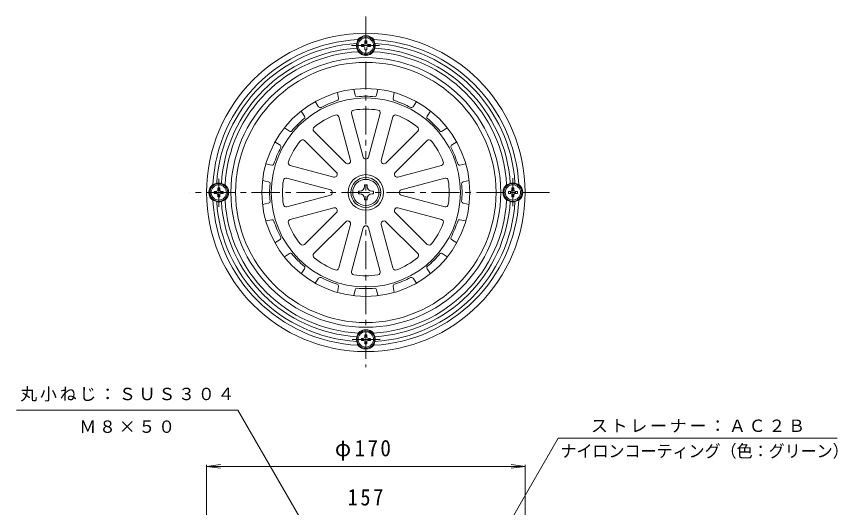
# Model space of a CAD drawing. Units: millimetres, scale not verified. Extents: x -252 to 214, y -345 to 377.
# Drawn here: x -228.8 to 209.6, y 114.8 to 377.2 of the extents above; entities that cross this region are included whole.
import ezdxf
from ezdxf.enums import TextEntityAlignment as Align

# ---------------------------------------------------------------- set-up
doc = ezdxf.new("R2010")
doc.units = ezdxf.units.MM
doc.header["$LTSCALE"] = 3
doc.linetypes.add('CHAIN1', pattern=[8, 5, -1, 1, -1])
for name, color, linetype, lineweight in [('0-0_通り芯', 3, 'Continuous', 9), ('0-1_躯体', 4, 'Continuous', 9), ('0-2_仕上', 6, 'Continuous', 9), ('0-3_建具', 4, 'Continuous', 9), ('0-4_その他', 7, 'Continuous', 9), ('0-E', 7, 'Continuous', 9)]:
    doc.layers.add(name, color=color, linetype=linetype, lineweight=lineweight)
doc.styles.add('ＭＳ ゴシック', font='')
doc.styles.get('ＭＳ ゴシック').set_extended_font_data('MS Gothic')

msp = doc.modelspace()

# ---------------------------------------------------------------- linework, layer by layer
at = {"layer": '0-0_通り芯', "linetype": 'CHAIN1'}
for p, q in [((-42.239, 377.179), (-42.239, 189.822)), ((-34.907, 361.648), (-50.116, 361.648)), ((-120.739, 290.48), (-120.739, 275.271)), ((36.261, 275.817), (36.261, 291.026)), ((55.801, 283.148), (-136.27, 283.148)), ((-49.571, 204.648), (-34.362, 204.648))]:
    msp.add_line(p, q, dxfattribs=at)
at = {"layer": '0-0_通り芯'}
for p, q in [((-47.116, 362.749), (-46.445, 364.79)), ((-37.362, 362.749), (-38.033, 364.79)), ((-47.039, 360.249), (-46.274, 358.29)), ((-37.439, 360.249), (-38.204, 358.29)), ((-121.84, 288.026), (-123.881, 287.354)), ((-117.381, 287.184), (-119.34, 287.949)), ((34.862, 287.949), (32.903, 287.184)), ((39.403, 287.355), (37.362, 288.026)), ((-121.84, 278.271), (-123.881, 278.942)), ((-117.381, 279.113), (-119.34, 278.348)), ((32.903, 279.113), (34.862, 278.348)), ((37.362, 278.271), (39.403, 278.942)), ((-47.039, 206.047), (-46.275, 208.006)), ((-37.439, 206.047), (-38.203, 208.006)), ((-47.116, 203.548), (-46.445, 201.506)), ((-37.362, 203.548), (-38.033, 201.506))]:
    msp.add_line(p, q, dxfattribs=at)
for centre, radius in [((-42.239, 283.148), 85), ((-42.239, 361.648), 4.75), ((-42.239, 283.148), 72), ((-120.739, 283.148), 4.75), ((36.261, 283.148), 4.75), ((-42.239, 204.648), 4.75)]:
    msp.add_circle(centre, radius, dxfattribs=at)
for centre, radius, start, end in [((-42.239, 283.148), 81.75, 92.94926, 177.05066), ((-42.239, 361.648), 5.25, 36.75459, 143.24403), ((-42.239, 283.148), 81.75, 2.94948, 87.05057), ((-42.239, 283.148), 79.75, 93.50623, 176.49379), ((-42.239, 283.148), 77.25, 93.56252, 176.43709), ((-42.239, 361.648), 5, 167.27995, 196.2538), ((-42.239, 361.648), 5, 343.7462, 12.72), ((-42.239, 283.148), 77.25, 3.56291, 86.43748), ((-42.239, 283.148), 79.75, 3.50621, 86.49376), ((-42.239, 283.148), 75.25, 93.07387, 176.92564), ((-42.239, 361.648), 5.25, 219.76964, 320.22908), ((-42.239, 283.148), 75.25, 3.07425, 86.92601), ((-120.739, 283.148), 5.25, 126.76007, 233.23972), ((-120.739, 283.148), 5, 73.75076, 102.71992), ((-120.739, 283.148), 5.25, 309.76442, 50.23511), ((36.261, 283.148), 5.25, 129.76761, 230.23245), ((36.261, 283.148), 5, 77.28024, 106.24948), ((36.261, 283.148), 5.25, 306.75742, 53.24312), ((-42.239, 283.148), 81.75, 182.94896, 267.05101), ((-120.739, 283.148), 5, 257.28024, 286.24869), ((-42.239, 283.148), 79.75, 183.50624, 266.49376), ((-42.239, 283.148), 77.25, 183.56232, 266.4373), ((-42.239, 283.148), 75.25, 183.07397, 266.92581), ((-42.239, 283.148), 75.25, 273.07436, 356.92616), ((-42.239, 283.148), 81.75, 272.94916, 357.05092), ((-42.239, 283.148), 77.25, 273.5627, 356.43768), ((-42.239, 283.148), 79.75, 273.50624, 356.49376), ((36.261, 283.148), 5, 253.75131, 282.71976), ((-42.239, 204.648), 5.25, 39.76198, 140.23708), ((-42.239, 204.648), 5, 347.28049, 16.24425), ((-42.239, 204.648), 5, 164.36418, 192.71951), ((-42.239, 204.648), 5.25, 216.76247, 323.23781)]:
    msp.add_arc(centre, radius, start, end, dxfattribs=at)
at = {"layer": '0-1_躯体'}
for p, q in [((-42.739, 364.048), (-41.739, 364.048)), ((-42.739, 363.148), (-42.739, 364.048)), ((-41.739, 363.148), (-41.739, 364.048)), ((-44.639, 362.148), (-44.639, 361.148)), ((-43.739, 362.148), (-44.639, 362.148)), ((-43.739, 361.148), (-44.639, 361.148)), ((-42.739, 360.148), (-42.739, 359.248)), ((-41.739, 360.148), (-41.739, 359.248)), ((-40.739, 362.148), (-39.839, 362.148)), ((-40.739, 361.148), (-39.839, 361.148)), ((-39.839, 362.148), (-39.839, 361.148)), ((-42.739, 359.248), (-41.739, 359.248)), ((-121.239, 285.548), (-120.239, 285.548)), ((-121.239, 284.648), (-121.239, 285.548)), ((-120.239, 284.648), (-120.239, 285.548)), ((35.761, 285.548), (36.761, 285.548)), ((35.761, 284.648), (35.761, 285.548)), ((36.761, 284.648), (36.761, 285.548)), ((-123.139, 283.648), (-123.139, 282.648)), ((-122.239, 283.648), (-123.139, 283.648)), ((-122.239, 282.648), (-123.139, 282.648)), ((-121.239, 281.648), (-121.239, 280.748)), ((-121.239, 280.748), (-120.239, 280.748)), ((-120.239, 281.648), (-120.239, 280.748)), ((-119.239, 283.648), (-118.339, 283.648)), ((-119.239, 282.648), (-118.339, 282.648)), ((-118.339, 283.648), (-118.339, 282.648)), ((33.861, 283.648), (33.861, 282.648)), ((34.761, 283.648), (33.861, 283.648)), ((34.761, 282.648), (33.861, 282.648)), ((35.761, 281.648), (35.761, 280.748)), ((35.761, 280.748), (36.761, 280.748)), ((36.761, 281.648), (36.761, 280.748)), ((37.761, 283.648), (38.661, 283.648)), ((37.761, 282.648), (38.661, 282.648)), ((38.661, 283.648), (38.661, 282.648)), ((-42.739, 207.048), (-41.739, 207.048)), ((-42.739, 206.148), (-42.739, 207.048)), ((-41.739, 206.148), (-41.739, 207.048)), ((-44.639, 205.148), (-44.639, 204.148)), ((-43.739, 205.148), (-44.639, 205.148)), ((-43.739, 204.148), (-44.639, 204.148)), ((-42.739, 203.148), (-42.739, 202.248)), ((-42.739, 202.248), (-41.739, 202.248)), ((-41.739, 203.148), (-41.739, 202.248)), ((-40.739, 205.148), (-39.839, 205.148)), ((-40.739, 204.148), (-39.839, 204.148)), ((-39.839, 205.148), (-39.839, 204.148))]:
    msp.add_line(p, q, dxfattribs=at)
for centre in [(-42.239, 361.648), (-120.739, 283.148), (36.261, 283.148), (-42.239, 204.648)]:
    msp.add_circle(centre, 4.1, dxfattribs=at)
for centre, start, end in [((-43.739, 363.148), 270, 0), ((-43.739, 360.148), 0, 90), ((-40.739, 363.148), 180, 270), ((-40.739, 360.148), 90, 180), ((-122.239, 284.648), 270, 0), ((-122.239, 281.648), 0, 90), ((-119.239, 284.648), 180, 270), ((-119.239, 281.648), 90, 180), ((34.761, 284.648), 270, 0), ((34.761, 281.648), 0, 90), ((37.761, 284.648), 180, 270), ((37.761, 281.648), 90, 180), ((-43.739, 206.148), 270, 0), ((-40.739, 206.148), 180, 270), ((-43.739, 203.148), 0, 90), ((-40.739, 203.148), 90, 180)]:
    msp.add_arc(centre, 1, start, end, dxfattribs=at)
at = {"layer": '0-2_仕上'}
for p, q in [((-47.983, 335.093), (-48.617, 338.281)), ((-36.495, 335.093), (-35.861, 338.281)), ((-56.81, 333.338), (-57.444, 336.525)), ((-27.668, 333.338), (-27.034, 336.525)), ((-67.425, 328.941), (-69.23, 331.643)), ((-17.054, 328.941), (-15.248, 331.643)), ((-74.908, 323.941), (-76.713, 326.643)), ((-49.912, 325.307), (-43.688, 302.079)), ((-34.566, 325.307), (-40.79, 302.079)), ((-9.57, 323.941), (-7.765, 326.643)), ((-56.673, 323.496), (-50.449, 300.267)), ((-27.805, 323.496), (-34.029, 300.267)), ((-83.031, 315.817), (-85.734, 317.623)), ((-69.963, 315.823), (-52.959, 298.818)), ((-14.515, 315.823), (-31.519, 298.818)), ((-1.447, 315.817), (1.256, 317.623)), ((-88.032, 308.334), (-90.734, 310.139)), ((-74.913, 310.873), (-57.909, 293.868)), ((-9.565, 310.873), (-26.569, 293.868)), ((3.554, 308.334), (6.256, 310.139)), ((-92.428, 297.72), (-95.615, 298.354)), ((7.95, 297.72), (11.137, 298.354)), ((-82.586, 297.583), (-59.358, 291.359)), ((-1.892, 297.583), (-25.12, 291.359)), ((-94.184, 288.893), (-97.371, 289.527)), ((-84.398, 290.821), (-61.169, 284.597)), ((-0.08, 290.821), (-23.309, 284.597)), ((9.706, 288.893), (12.893, 289.527)), ((-84.398, 275.476), (-61.169, 281.7)), ((-0.08, 275.476), (-23.309, 281.7)), ((-94.184, 277.404), (-97.371, 276.77)), ((9.706, 277.404), (12.893, 276.77)), ((-82.586, 268.714), (-59.358, 274.938)), ((-74.913, 255.424), (-57.909, 272.429)), ((-9.565, 255.424), (-26.569, 272.429)), ((-1.892, 268.714), (-25.12, 274.938)), ((-92.428, 268.577), (-95.615, 267.943)), ((-69.963, 250.474), (-52.959, 267.479)), ((-14.515, 250.474), (-31.519, 267.479)), ((7.95, 268.577), (11.137, 267.943)), ((-56.673, 242.801), (-50.449, 266.03)), ((-49.912, 240.99), (-43.688, 264.218)), ((-34.566, 240.99), (-40.79, 264.218)), ((-27.805, 242.801), (-34.029, 266.03)), ((-88.032, 257.963), (-90.734, 256.157)), ((3.554, 257.963), (6.256, 256.157)), ((-83.031, 250.48), (-85.734, 248.674)), ((-1.447, 250.48), (1.255, 248.674)), ((-74.908, 242.356), (-76.713, 239.654)), ((-9.57, 242.356), (-7.765, 239.654)), ((-67.425, 237.356), (-69.23, 234.654)), ((-17.054, 237.356), (-15.248, 234.654)), ((-56.81, 232.959), (-57.444, 229.772)), ((-27.668, 232.959), (-27.034, 229.772)), ((-47.983, 231.204), (-48.617, 228.016)), ((-36.495, 231.204), (-35.861, 228.016))]:
    msp.add_line(p, q, dxfattribs=at)
for radius in [69.5, 55.5, 50.5, 9.5, 8]:
    msp.add_circle((-42.239, 283.148), radius, dxfattribs=at)
for centre, radius, start, end in [((-57.791, 333.142), 1, 287.27962, 11.24963), ((-47.003, 335.288), 1, 191.25037, 275.22038), ((-42.239, 283.148), 51.357, 84.77994, 95.22006), ((-37.475, 335.288), 1, 264.77962, 348.74963), ((-26.687, 333.142), 1, 168.75037, 252.72038), ((-66.593, 329.497), 1, 213.75037, 297.72038), ((-42.239, 283.148), 51.357, 107.27994, 117.72006), ((-42.239, 283.148), 51.357, 62.27994, 72.72006), ((-17.885, 329.497), 1, 242.27962, 326.24963), ((-42.239, 283.148), 44.5, 111.67738, 128.32262), ((-58.122, 323.107), 1.5, 14.99969, 111.67717), ((-48.463, 325.696), 1.5, 98.32283, 195.00031), ((-42.239, 283.148), 44.5, 81.67738, 98.32262), ((-36.015, 325.696), 1.5, 344.99969, 81.67717), ((-26.356, 323.107), 1.5, 68.32283, 165.00031), ((-42.239, 283.148), 44.5, 51.67738, 68.32262), ((-42.239, 283.148), 51.357, 129.77994, 140.22006), ((-75.739, 323.385), 1, 309.77962, 33.74963), ((-8.739, 323.385), 1, 146.25037, 230.22038), ((-42.239, 283.148), 51.357, 39.77994, 50.22006), ((-82.476, 316.649), 1, 236.25037, 320.22038), ((-68.903, 316.883), 1.5, 128.32283, 225.00031), ((-15.575, 316.883), 1.5, 314.99969, 51.67717), ((-2.002, 316.649), 1, 219.77962, 303.74963), ((-75.974, 309.812), 1.5, 44.99969, 141.67717), ((-8.504, 309.812), 1.5, 38.32283, 135.00031), ((-42.239, 283.148), 51.357, 152.27994, 162.72006), ((-88.587, 307.502), 1, 332.27962, 56.24963), ((-42.239, 283.148), 44.5, 141.67738, 158.32262), ((-42.239, 283.148), 44.5, 21.67738, 38.32262), ((4.109, 307.502), 1, 123.75037, 207.72038), ((-42.239, 283.148), 51.357, 17.27994, 27.72006), ((-92.233, 298.701), 1, 258.75037, 342.72038), ((-82.198, 299.032), 1.5, 158.32283, 255.00031), ((-51.898, 299.879), 1.5, 225.00031, 14.99969), ((-42.239, 302.467), 1.5, 195.00031, 344.99969), ((-32.58, 299.879), 1.5, 165.00031, 314.99969), ((-2.28, 299.032), 1.5, 284.99969, 21.67717), ((7.755, 298.701), 1, 197.27962, 281.24963), ((-58.969, 292.808), 1.5, 255.00031, 44.99969), ((-25.509, 292.808), 1.5, 135.00031, 284.99969), ((-42.239, 283.148), 44.5, 171.67738, 188.32262), ((-84.786, 289.372), 1.5, 74.99969, 171.67717), ((0.308, 289.372), 1.5, 8.32283, 105.00031), ((-42.239, 283.148), 44.5, 351.67738, 8.32262), ((-94.379, 287.912), 1, 354.77962, 78.74963), ((-42.239, 283.148), 51.357, 174.77994, 185.22006), ((9.901, 287.912), 1, 101.25037, 185.22038), ((-42.239, 283.148), 51.357, 354.77994, 5.22006), ((-61.558, 283.148), 1.5, 285.00031, 74.99969), ((-22.921, 283.148), 1.5, 105.00031, 254.99969), ((-94.379, 278.385), 1, 281.25037, 5.22038), ((-84.786, 276.924), 1.5, 188.32283, 285.00031), ((0.308, 276.924), 1.5, 254.99969, 351.67717), ((9.901, 278.385), 1, 174.77962, 258.74963), ((-58.969, 273.489), 1.5, 315.00031, 104.99969), ((-25.509, 273.489), 1.5, 75.00031, 224.99969), ((-92.233, 267.596), 1, 17.27962, 101.24963), ((-42.239, 283.148), 51.357, 197.27994, 207.72006), ((-82.198, 267.265), 1.5, 104.99969, 201.67717), ((-51.898, 266.418), 1.5, 345.00031, 134.99969), ((-32.58, 266.418), 1.5, 45.00031, 194.99969), ((-2.28, 267.265), 1.5, 338.32283, 75.00031), ((-42.239, 283.148), 51.357, 332.27994, 342.72006), ((7.755, 267.596), 1, 78.75037, 162.72038), ((-42.239, 283.148), 44.5, 201.67738, 218.32262), ((-42.239, 263.83), 1.5, 15.00031, 164.99969), ((-42.239, 283.148), 44.5, 321.67738, 338.32262), ((-88.587, 258.794), 1, 303.75037, 27.72038), ((4.109, 258.794), 1, 152.27962, 236.24963), ((-75.974, 256.485), 1.5, 218.32283, 315.00031), ((-8.504, 256.485), 1.5, 224.99969, 321.67717), ((-82.476, 249.648), 1, 39.77962, 123.74963), ((-42.239, 283.148), 51.357, 219.77994, 230.22006), ((-68.903, 249.414), 1.5, 134.99969, 231.67717), ((-15.575, 249.414), 1.5, 308.32283, 45.00031), ((-42.239, 283.148), 51.357, 309.77994, 320.22006), ((-2.002, 249.648), 1, 56.25037, 140.22038), ((-42.239, 283.148), 44.5, 231.67738, 248.32262), ((-42.239, 283.148), 44.5, 291.67738, 308.32262), ((-75.739, 242.912), 1, 326.25037, 50.22038), ((-58.122, 243.19), 1.5, 248.32283, 345.00031), ((-26.356, 243.19), 1.5, 194.99969, 291.67717), ((-8.739, 242.912), 1, 129.77962, 213.74963), ((-66.593, 236.8), 1, 62.27962, 146.24963), ((-42.239, 283.148), 51.357, 242.27994, 252.72006), ((-48.463, 240.601), 1.5, 164.99969, 261.67717), ((-42.239, 283.148), 44.5, 261.67738, 278.32262), ((-36.015, 240.601), 1.5, 278.32283, 15.00031), ((-42.239, 283.148), 51.357, 287.27994, 297.72006), ((-17.885, 236.8), 1, 33.75037, 117.72038), ((-57.791, 233.154), 1, 348.75037, 72.72038), ((-26.687, 233.154), 1, 107.27962, 191.24963), ((-47.003, 231.009), 1, 84.77962, 168.74963), ((-42.239, 283.148), 51.357, 264.77994, 275.22006), ((-37.475, 231.009), 1, 11.25037, 95.22038)]:
    msp.add_arc(centre, radius, start, end, dxfattribs=at)
at = {"layer": '0-3_建具'}
for p, q in [((-42.989, 287.148), (-41.489, 287.148)), ((-42.989, 286.398), (-42.989, 287.148)), ((-41.489, 286.398), (-41.489, 287.148)), ((-46.239, 283.898), (-46.239, 282.398)), ((-45.489, 283.898), (-46.239, 283.898)), ((-45.489, 282.398), (-46.239, 282.398)), ((-38.989, 283.898), (-38.239, 283.898)), ((-38.989, 282.398), (-38.239, 282.398)), ((-38.239, 283.898), (-38.239, 282.398)), ((-42.989, 279.898), (-42.989, 279.148)), ((-42.989, 279.148), (-41.489, 279.148)), ((-41.489, 279.898), (-41.489, 279.148))]:
    msp.add_line(p, q, dxfattribs=at)
msp.add_circle((-42.239, 283.148), 7, dxfattribs=at)
for centre, start, end in [((-45.489, 286.398), 270, 0), ((-38.989, 286.398), 180, 270), ((-45.489, 279.898), 0, 90), ((-38.989, 279.898), 90, 180)]:
    msp.add_arc(centre, 2.5, start, end, dxfattribs=at)
at = {"layer": '0-4_その他'}
for p, q in [((-127.239, 136.817), (-119.803, 137.796)), ((-127.239, 30.76), (-127.239, 137.717)), ((-127.239, 136.817), (42.761, 136.817)), ((-127.239, 136.817), (-119.803, 135.838)), ((42.761, 136.817), (35.325, 137.796)), ((42.761, 136.817), (35.325, 135.838)), ((42.761, 30.76), (42.761, 137.717))]:
    msp.add_line(p, q, dxfattribs=at)
at = {"layer": '0-E'}
for p in [(-228.769, 166.817), (-47.535, 57.615)]:
    msp.add_line(p, (-110.583, 166.817), dxfattribs=at)
msp.add_lwpolyline([(6.424, 58.147), (60.505, 151.817), (209.32, 151.817)], dxfattribs=at)

# ---------------------------------------------------------------- texts
at = {"layer": '0-4_その他', "color": 2, "char_height": 8.798, "attachment_point": 7, "style": 'ＭＳ ゴシック'}
for s, insert in [('\\T1.21;\\W0.95;φ170', (-58.739, 139.817)), ('\\T1.27;\\W0.9;157', (-51.989, 115.817))]:
    msp.add_mtext(s, dxfattribs=dict(at, insert=insert))
at = {"layer": '0-E', "style": 'ＭＳ ゴシック', "width": 0.95}
msp.add_text('ナイロンコーティング（色：グリーン）', height=6.598, dxfattribs=at).set_placement((61.633, 139.721), align=Align.BOTTOM_LEFT)
at = {"layer": '0-E', "char_height": 6.598, "attachment_point": 7, "style": 'ＭＳ ゴシック'}
for s, insert in [('\\T1.17;丸小ねじ：ＳＵＳ３０４', (-226.676, 171.462)), ('\\T1.17;Ｍ８×５０', (-195.176, 154.625)), ('\\T1.17;ストレーナー：ＡＣ２Ｂ', (77.912, 154.872))]:
    msp.add_mtext(s, dxfattribs=dict(at, insert=insert))

doc.saveas('drawing.dxf')
